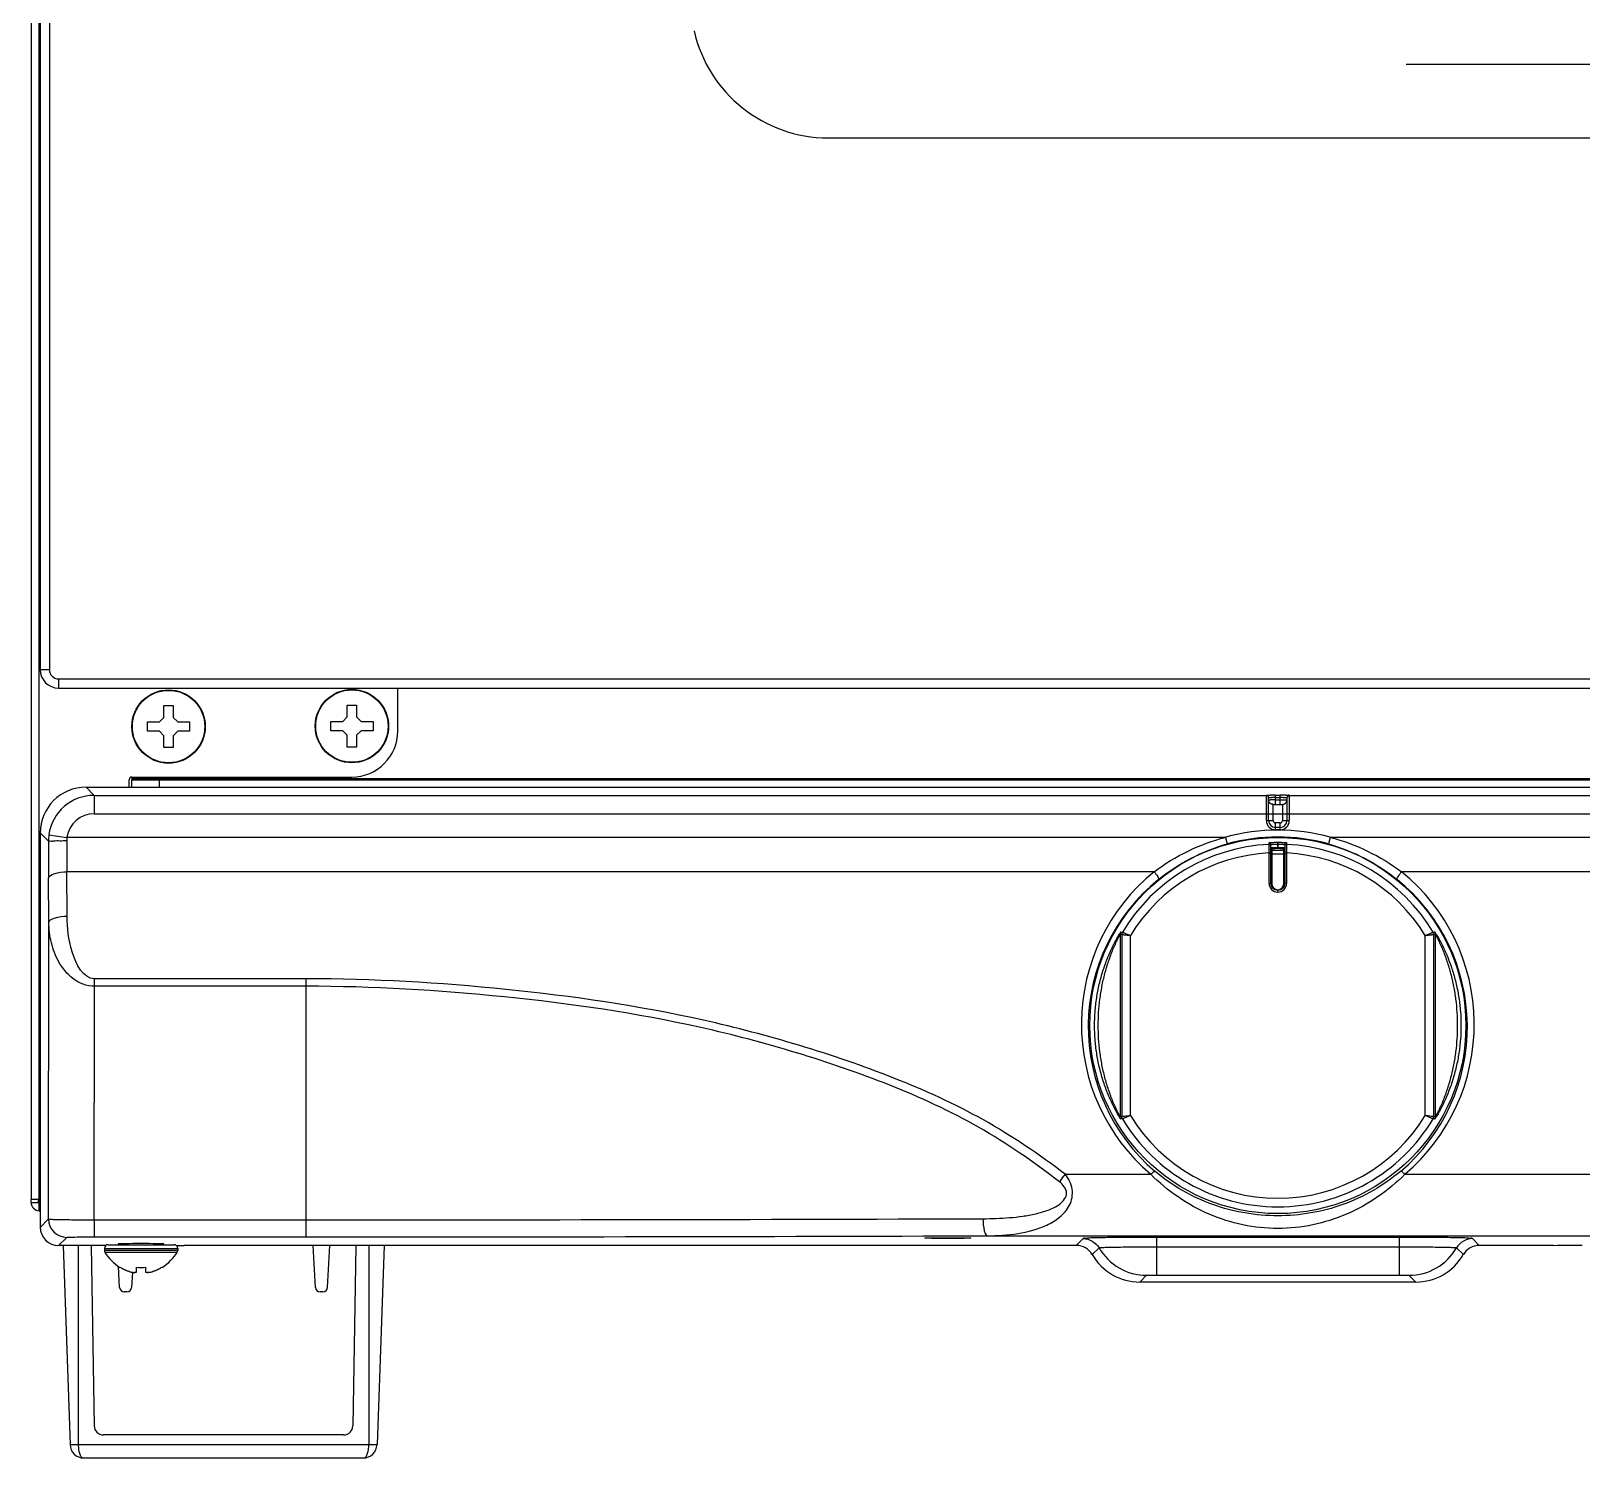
# Model space of a CAD drawing. Header units: millimetres. Extents: x 361 to 5577, y 463 to 3774.
# Drawn here: x 3279.2 to 3448.4, y 1958.6 to 2114.2 of the extents above; entities that cross this region are included whole.
import ezdxf

# ---------------------------------------------------------------- set-up
doc = ezdxf.new("R2010")
doc.units = ezdxf.units.MM
doc.header["$LTSCALE"] = 330
doc.layers.get('0').update_dxf_attribs({"linetype": 'CONTINUOUS'})
for name, color, linetype in [('02___PRT_ALL_AXES', 7, 'CONTINUOUS'), ('ASSI', 7, 'CONTINUOUS'), ('GEOM', 7, 'CONTINUOUS')]:
    doc.layers.add(name, color=color, linetype=linetype)

msp = doc.modelspace()

# ---------------------------------------------------------------- linework, layer by layer
at = {"color": 7, "linetype": 'Continuous'}
for p, q in [((3279.23, 2386.67), (3279.23, 1986.85)), ((3280.23, 2384.57), (3280.23, 2044.57)), ((3366.18, 2102.57), (3992.27, 2102.57)), ((3282.23, 2042.57), (4076.23, 2042.57)), ((3319.23, 2037.87), (3319.23, 2042.57)), ((3293.73, 2039.37), (3293.73, 2040.67)), ((3293.73, 2040.67), (3294.73, 2040.67)), ((3294.73, 2040.67), (3294.73, 2039.37)), ((3313.73, 2039.42), (3313.73, 2040.72)), ((3313.73, 2040.72), (3314.73, 2040.72)), ((3314.73, 2040.72), (3314.73, 2039.42)), ((3291.93, 2037.87), (3291.93, 2038.87)), ((3291.93, 2038.87), (3293.23, 2038.87)), ((3293.23, 2038.87), (3293.73, 2039.37)), ((3294.73, 2039.37), (3295.23, 2038.87)), ((3295.23, 2038.87), (3296.53, 2038.87)), ((3296.53, 2038.87), (3296.53, 2037.87)), ((3311.93, 2037.92), (3311.93, 2038.92)), ((3311.93, 2038.92), (3313.23, 2038.92)), ((3313.23, 2038.92), (3313.73, 2039.42)), ((3314.73, 2039.42), (3315.23, 2038.92)), ((3315.23, 2038.92), (3316.53, 2038.92)), ((3316.53, 2038.92), (3316.53, 2037.92)), ((3293.23, 2037.87), (3291.93, 2037.87)), ((3293.73, 2037.37), (3293.23, 2037.87)), ((3293.73, 2036.07), (3293.73, 2037.37)), ((3295.23, 2037.87), (3294.73, 2037.37)), ((3294.73, 2037.37), (3294.73, 2036.07)), ((3296.53, 2037.87), (3295.23, 2037.87)), ((3313.23, 2037.92), (3311.93, 2037.92)), ((3313.73, 2037.42), (3313.23, 2037.92)), ((3313.73, 2036.12), (3313.73, 2037.42)), ((3315.23, 2037.92), (3314.73, 2037.42)), ((3314.73, 2037.42), (3314.73, 2036.12)), ((3316.53, 2037.92), (3315.23, 2037.92)), ((3294.73, 2036.07), (3293.73, 2036.07)), ((3314.73, 2036.12), (3313.73, 2036.12)), ((3289.93, 2031.77), (3289.93, 2032.57)), ((3290.23, 2032.87), (3290.23, 2032.57)), ((3290.23, 2032.87), (3314.23, 2032.87)), ((3290.23, 2031.77), (3290.23, 2032.57)), ((3290.23, 2032.57), (4068.23, 2032.57)), ((3285.23, 2031.77), (4073.23, 2031.77)), ((3280.23, 2026.77), (3280.23, 1983.76)), ((3414.48, 2021.25), (3414.48, 2025.51)), ((3415.98, 2025.51), (3415.98, 2021.25)), ((3414.49, 2021.13), (3414.48, 2021.25)), ((3415.24, 2020.51), (3415.22, 2020.51)), ((3279.23, 1986.47), (3279.23, 1986.85)), ((3279.23, 1986.85), (3280.13, 1986.85)), ((3279.23, 1986.47), (3280.03, 1986.47)), ((3280.03, 1986.47), (3280.03, 1986.85)), ((3280.03, 1986.47), (3280.13, 1986.47)), ((3280.13, 1986.85), (3280.23, 1986.85)), ((3280.23, 1986.47), (3280.13, 1986.47)), ((3280.13, 1985.57), (3280.13, 1986.37)), ((3280.13, 1986.37), (3280.23, 1986.37)), ((3280.13, 1985.57), (3280.23, 1985.57)), ((3282.73, 1981.77), (3283.48, 1960.07)), ((3285.78, 1981.77), (3286.12, 1962.11)), ((3310.26, 1977.19), (3310.02, 1981.79)), ((3311.57, 1977.19), (3311.81, 1981.79)), ((3314.67, 1981.79), (3314.33, 1962.11)), ((3317.73, 1981.79), (3316.97, 1960.07)), ((3288.88, 1977.19), (3288.76, 1979.5)), ((3288.93, 1979.39), (3288.93, 1979.42)), ((3290.28, 1978.87), (3290.19, 1977.19)), ((3290.73, 1978.87), (3290.73, 1979.42)), ((3291.73, 1979.42), (3291.73, 1978.87)), ((3293.53, 1979.42), (3293.53, 1979.39)), ((3289.69, 1976.72), (3289.39, 1976.72)), ((3311.07, 1976.72), (3310.76, 1976.72)), ((3313.32, 1961.12), (3287.13, 1961.12)), ((3284.99, 1958.61), (3315.46, 1958.61))]:
    msp.add_line(p, q, dxfattribs=at)
at = {"color": 9, "linetype": 'Continuous'}
for p, q in [((3280.13, 1986.47), (3280.13, 2386.57)), ((3281.23, 2384.57), (3281.23, 2044.57)), ((3281.23, 2044.57), (3280.23, 2044.57)), ((3282.23, 2043.57), (3282.23, 2042.57)), ((3282.23, 2043.57), (4076.23, 2043.57)), ((4068.23, 2032.67), (3290.23, 2032.67)), ((3293.23, 2031.77), (3293.23, 2032.57)), ((3286.12, 2030.87), (3285.23, 2031.77)), ((3286.12, 2030.87), (3286.12, 2028.87)), ((3281.12, 2025.87), (3280.23, 2026.77)), ((3281.17, 2026.57), (3283.15, 2026.29)), ((3414.27, 2025.51), (3414.27, 2025.71)), ((3414.28, 2024.59), (3414.27, 2025.51)), ((3415.22, 2025.06), (3415.22, 2025.75)), ((3415.22, 2025.54), (3415.24, 2025.54)), ((3415.24, 2025.16), (3415.22, 2025.16)), ((3415.24, 2025.75), (3415.24, 2025.16)), ((3415.24, 2025.16), (3415.24, 2025.06)), ((3416.19, 2025.51), (3416.18, 2024.59)), ((3416.19, 2025.71), (3416.19, 2025.51)), ((3414.28, 2021.26), (3414.28, 2024.59)), ((3414.58, 2025.04), (3414.58, 2024.84)), ((3414.58, 2024.84), (3414.58, 2024.46)), ((3414.58, 2024.46), (3414.58, 2021.22)), ((3415.24, 2025.06), (3415.22, 2025.06)), ((3415.87, 2024.84), (3415.87, 2025.04)), ((3415.88, 2024.46), (3415.87, 2024.84)), ((3415.88, 2021.22), (3415.88, 2024.46)), ((3416.18, 2024.59), (3416.18, 2021.26)), ((3281.17, 2017), (3281.14, 2021.84)), ((3283.17, 2017.69), (3283.14, 2022.53)), ((3415.22, 2020.51), (3415.22, 2020.58)), ((3415.22, 2020.58), (3415.24, 2020.58)), ((3415.22, 2020.32), (3415.22, 2020.51)), ((3415.24, 2020.51), (3415.24, 2020.58)), ((3415.24, 2020.32), (3415.24, 2020.51)), ((3281.13, 1984.67), (3281.17, 2017)), ((3398.05, 2015.73), (3398.05, 1995.8)), ((3398.05, 2015.73), (3398.21, 2015.68)), ((3398.12, 2015.98), (3398.28, 2015.94)), ((3432.17, 2015.94), (3432.33, 2015.98)), ((3432.25, 2015.68), (3432.4, 2015.73)), ((3432.4, 2015.73), (3432.4, 1995.8)), ((3286.13, 1984.58), (3286.16, 2010.05)), ((3286.16, 2010.05), (3286.16, 2010.87)), ((3309.23, 2010.87), (3286.16, 2010.87)), ((3309.23, 2010.05), (3286.16, 2010.05)), ((3309.23, 1982.72), (3309.23, 2010.87)), ((3398.21, 1995.85), (3398.05, 1995.8)), ((3398.28, 1995.59), (3398.12, 1995.55)), ((3432.33, 1995.55), (3432.17, 1995.59)), ((3432.4, 1995.8), (3432.25, 1995.85)), ((3280.23, 1983.76), (3281.13, 1984.67)), ((3286.13, 1984.58), (3286.13, 1982.72)), ((3286.13, 1984.58), (3309.23, 1984.58)), ((3383.54, 1982.84), (3974.91, 1982.84)), ((3282.23, 1981.77), (3283.13, 1982.67)), ((3284.38, 1981.77), (3284.38, 1960.07)), ((3286.13, 1982.72), (3309.23, 1982.72)), ((3316.07, 1981.79), (3316.07, 1960.07)), ((3283.48, 1960.07), (3316.97, 1960.07))]:
    msp.add_line(p, q, dxfattribs=at)
at = {"color": 2, "linetype": 'Continuous'}
msp.add_line((3429.23, 2110.61), (3929.23, 2110.61), dxfattribs=at)
at = {"color": 7, "linetype": 'Continuous'}
for points in [[(3415.22, 2020.51), (3415.1, 2020.52), (3414.93, 2020.57), (3414.77, 2020.66), (3414.63, 2020.79), (3414.54, 2020.95), (3414.49, 2021.13)], [(3415.98, 2021.25), (3415.97, 2021.13), (3415.92, 2020.96), (3415.82, 2020.8), (3415.69, 2020.66), (3415.53, 2020.57), (3415.35, 2020.52), (3415.24, 2020.51)]]:
    msp.add_lwpolyline(points, dxfattribs=at)
for centre, radius, start, end in [((3366.18, 2117.57), 15, 192.8846, 270), ((3282.23, 2044.57), 2, 180, 270), ((3314.23, 2037.87), 5, 270, 360), ((3290.23, 2032.57), 0.3, 90, 180), ((3280.13, 1986.47), 0.9, 180, 270), ((3280.13, 1986.47), 0.1, 180, 270), ((3291.42, 1983.49), 4.8, 210.3012, 238.6273), ((3291.03, 1983.49), 4.8, 301.3727, 329.6988), ((3291.41, 1983.47), 4.75, 238.4659, 241.0313), ((3291.41, 1983.47), 4.75, 241.0316, 241.9926), ((3291.41, 1983.47), 4.75, 241.9926, 243.3187), ((3291.41, 1983.46), 4.74, 243.3188, 244.4598), ((3291.41, 1983.46), 4.74, 244.4598, 245.4278), ((3291.4, 1983.45), 4.73, 245.4278, 246.6825), ((3291.4, 1983.45), 4.73, 246.6826, 247.4526), ((3291.4, 1983.44), 4.72, 247.4524, 248.9975), ((3291.4, 1983.44), 4.72, 248.9977, 249.4819), ((3291.39, 1983.43), 4.7, 249.4813, 251.5344), ((3291.39, 1983.41), 4.68, 251.535, 252.6227), ((3291.38, 1983.39), 4.67, 252.6228, 253.6051), ((3291.37, 1983.36), 4.64, 253.6036, 255.6824), ((3290.48, 1980.86), 2.01, 262.7259, 264.7415), ((3290.48, 1980.84), 1.98, 264.7442, 265.3991), ((3290.48, 1980.83), 1.97, 265.3984, 266.7833), ((3290.48, 1980.81), 1.96, 266.7841, 267.6235), ((3290.48, 1980.81), 1.96, 267.6234, 268.8455), ((3290.48, 1980.8), 1.95, 268.8459, 270.9258), ((3290.48, 1980.81), 1.95, 270.9261, 271.9964), ((3290.48, 1980.81), 1.96, 271.9964, 273.0228), ((3290.48, 1980.82), 1.97, 273.0233, 274.286), ((3290.47, 1980.84), 1.98, 274.2856, 275.1372), ((3290.47, 1980.86), 2.01, 275.1401, 277.2744), ((3291.23, 1983.18), 3.8, 262.4351, 277.5649), ((3291.98, 1980.86), 2.01, 262.7256, 264.8598), ((3291.98, 1980.84), 1.98, 264.8627, 265.7144), ((3291.98, 1980.82), 1.97, 265.714, 266.9766), ((3291.98, 1980.81), 1.96, 266.9771, 268.0037), ((3291.98, 1980.81), 1.95, 268.0037, 269.0738), ((3291.98, 1980.8), 1.95, 269.0741, 270.1995), ((3291.98, 1980.8), 1.95, 270.1995, 271.1541), ((3291.98, 1980.81), 1.95, 271.1545, 272.3767), ((3291.98, 1980.81), 1.96, 272.3765, 273.2159), ((3291.97, 1980.83), 1.97, 273.2167, 274.6016), ((3291.97, 1980.84), 1.98, 274.6009, 275.2558), ((3291.97, 1980.86), 2.01, 275.2585, 277.2741), ((3291.08, 1983.36), 4.64, 284.3176, 286.3964), ((3291.07, 1983.39), 4.67, 286.3949, 287.3772), ((3291.07, 1983.41), 4.68, 287.3773, 288.465), ((3291.06, 1983.43), 4.7, 288.4656, 290.5187), ((3291.06, 1983.44), 4.72, 290.5181, 291.0023), ((3291.05, 1983.44), 4.72, 291.0025, 292.5476), ((3291.05, 1983.45), 4.73, 292.5474, 293.3174), ((3291.05, 1983.45), 4.73, 293.3175, 294.5722), ((3291.05, 1983.46), 4.74, 294.5722, 295.5402), ((3291.04, 1983.46), 4.74, 295.5402, 296.6812), ((3291.04, 1983.47), 4.75, 296.6813, 298.0074), ((3291.04, 1983.47), 4.75, 298.0074, 298.9684), ((3291.04, 1983.47), 4.75, 298.9687, 301.5341), ((3289.39, 1977.22), 0.503, 183, 270), ((3289.69, 1977.22), 0.503, 270, 357), ((3310.76, 1977.22), 0.503, 183, 270), ((3311.07, 1977.22), 0.503, 270, 357), ((3287.13, 1962.13), 1.01, 181, 270), ((3313.32, 1962.13), 1.01, 270, 359), ((3284.99, 1960.12), 1.51, 182, 270), ((3315.46, 1960.12), 1.51, 270, 358)]:
    msp.add_arc(centre, radius, start, end, dxfattribs=at)
at = {"color": 9, "linetype": 'Continuous'}
for centre, radius, start, end in [((3282.23, 2044.57), 1, 180, 270), ((3286.12, 2025.87), 5, 90.0062, 171.8976), ((3286.12, 2025.87), 3, 89.9971, 171.9048), ((3286.12, 2025.87), 4.99, 171.9022, 180.009), ((3969.91, 2026.18), 688.78, 180.02581, 180.36051), ((3285.27, 2025.93), 2.15, 170.4549, 180.0245), ((3776.15, 2026.19), 493.02, 180.0304, 180.4261), ((3415.23, 2005.77), 19.77, 92.7827, 149.0185), ((3414.28, 2025.51), 0.2, 0.0047, 92.7584), ((3414.28, 2025.31), 0.2, 0.0047, 92.7863), ((3414.58, 2025.14), 0.1, 179.9861, 272.0807), ((3415.23, 2005.77), 19.98, 89.971, 90.029), ((3415.88, 2025.14), 0.1, 267.9193, 0.0139), ((3416.18, 2025.51), 0.2, 87.2416, 179.9953), ((3416.18, 2025.31), 0.2, 87.2137, 179.9944), ((3415.23, 2005.77), 19.77, 30.9815, 87.2173), ((3415.23, 2005.77), 18.84, 92.892, 148.5983), ((3414.58, 2024.94), 0.1, 179.9861, 272.0807), ((3415.23, 2006.86), 17.99, 87.9406, 92.0594), ((3415.23, 2006.88), 17.59, 87.882, 92.118), ((3415.88, 2024.94), 0.1, 267.9193, 0.0139), ((3415.23, 2005.77), 18.84, 31.4017, 87.108), ((3415.21, 2021.26), 0.94, 180.068, 270.071), ((3414.57, 2022.94), 1.72, 268.3918, 270.0558), ((3415.22, 2021.22), 0.64, 180.037, 270.0364), ((3415.23, 2005.77), 14.56, 89.9606, 90.0394), ((3415.24, 2021.26), 0.94, 269.929, 359.932), ((3415.24, 2021.22), 0.64, 269.9636, 359.963), ((3415.88, 2022.94), 1.72, 269.9442, 271.6082), ((3415.23, 2005.77), 19.77, 210.9815, 329.0185), ((3415.23, 2005.77), 18.84, 211.4017, 328.5983), ((3398.88, 1983.68), 9.02, 139.3772, 145.9582), ((3283.13, 1984.67), 2, 180.0275, 269.9725), ((3310.7, 24129.49), 22144.91, 269.996192, 270.187222), ((3310.66, 24444.53), 22461.81, 269.99634, 270.185895)]:
    msp.add_arc(centre, radius, start, end, dxfattribs=at)
at = {"color": 7, "linetype": 'Continuous'}
for centre, major_axis, start_param, end_param in [((3285.23, 2026.76), (3.54, -3.54), 2.356347, 3.926839), ((3282.23, 1983.77), (1.41, 1.41), -3.926839, -2.356347)]:
    msp.add_ellipse(centre, major_axis=major_axis, ratio=0.999695, start_param=start_param, end_param=end_param, dxfattribs=at)
at = {"color": 9, "linetype": 'Continuous'}
for points, knots in [([(3281.12, 2025.87), (3281.15, 2025.92), (3281.41, 2025.86), (3281.77, 2025.94), (3282.41, 2025.92), (3282.87, 2025.93), (3283.12, 2025.93)], [0, 0, 0, 0, 0.081902, 0.299812, 0.621718, 1, 1, 1, 1]), ([(3414.27, 2025.71), (3414.27, 2025.71), (3414.3, 2025.71), (3414.35, 2025.72), (3414.44, 2025.72), (3414.55, 2025.73), (3414.7, 2025.74), (3414.92, 2025.75), (3415.1, 2025.75), (3415.22, 2025.75)], [0, 0, 0, 0, 0.019845, 0.077455, 0.170588, 0.295454, 0.447066, 0.619501, 1, 1, 1, 1]), ([(3414.48, 2025.51), (3414.48, 2025.51), (3414.51, 2025.51), (3414.54, 2025.52), (3414.61, 2025.52), (3414.7, 2025.53), (3414.81, 2025.54), (3414.98, 2025.54), (3415.12, 2025.54), (3415.22, 2025.54)], [0, 0, 0, 0, 0.019711, 0.076883, 0.169451, 0.293852, 0.445302, 0.61799, 1, 1, 1, 1]), ([(3415.22, 2025.16), (3415.12, 2025.16), (3414.98, 2025.16), (3414.81, 2025.15), (3414.7, 2025.15), (3414.61, 2025.15), (3414.54, 2025.15), (3414.51, 2025.14), (3414.48, 2025.14), (3414.48, 2025.14)], [0, 0, 0, 0, 0.382242, 0.555005, 0.706485, 0.83086, 0.923344, 0.980401, 1, 1, 1, 1]), ([(3415.24, 2025.75), (3415.36, 2025.75), (3415.53, 2025.75), (3415.75, 2025.74), (3415.9, 2025.73), (3416.01, 2025.72), (3416.11, 2025.72), (3416.15, 2025.71), (3416.19, 2025.71), (3416.19, 2025.71)], [0, 0, 0, 0, 0.380496, 0.552932, 0.704544, 0.829411, 0.922544, 0.980155, 1, 1, 1, 1]), ([(3415.24, 2025.54), (3415.33, 2025.54), (3415.47, 2025.54), (3415.64, 2025.54), (3415.75, 2025.53), (3415.84, 2025.52), (3415.91, 2025.52), (3415.95, 2025.51), (3415.98, 2025.51), (3415.98, 2025.51)], [0, 0, 0, 0, 0.382008, 0.554695, 0.706146, 0.830548, 0.923116, 0.980289, 1, 1, 1, 1]), ([(3415.98, 2025.14), (3415.98, 2025.14), (3415.95, 2025.14), (3415.91, 2025.15), (3415.84, 2025.15), (3415.75, 2025.15), (3415.64, 2025.15), (3415.47, 2025.16), (3415.33, 2025.16), (3415.24, 2025.16)], [0, 0, 0, 0, 0.019598, 0.076653, 0.169133, 0.293505, 0.444985, 0.617752, 1, 1, 1, 1]), ([(3414.28, 2024.59), (3414.3, 2024.59), (3414.35, 2024.58), (3414.41, 2024.58), (3414.45, 2024.58), (3414.48, 2024.58), (3414.48, 2024.57)], [0, 0, 0, 0, 0.379695, 0.702264, 0.919027, 1, 1, 1, 1]), ([(3414.48, 2024.46), (3414.48, 2024.46), (3414.49, 2024.46), (3414.52, 2024.46), (3414.55, 2024.46), (3414.58, 2024.46)], [0, 0, 0, 0, 0.078454, 0.294894, 1, 1, 1, 1]), ([(3415.22, 2025.06), (3415.13, 2025.06), (3415.02, 2025.06), (3414.87, 2025.05), (3414.77, 2025.05), (3414.69, 2025.04), (3414.63, 2025.04), (3414.6, 2025.04), (3414.58, 2025.04), (3414.58, 2025.04)], [0, 0, 0, 0, 0.383109, 0.556017, 0.707406, 0.831516, 0.923677, 0.980483, 1, 1, 1, 1]), ([(3415.87, 2025.04), (3415.87, 2025.04), (3415.85, 2025.04), (3415.82, 2025.04), (3415.76, 2025.04), (3415.68, 2025.05), (3415.59, 2025.05), (3415.44, 2025.06), (3415.32, 2025.06), (3415.24, 2025.06)], [0, 0, 0, 0, 0.019516, 0.076319, 0.168477, 0.292584, 0.443973, 0.616885, 1, 1, 1, 1]), ([(3415.98, 2024.46), (3415.98, 2024.46), (3415.96, 2024.46), (3415.93, 2024.46), (3415.9, 2024.46), (3415.88, 2024.46)], [0, 0, 0, 0, 0.078454, 0.294895, 1, 1, 1, 1]), ([(3416.18, 2024.59), (3416.15, 2024.59), (3416.1, 2024.58), (3416.04, 2024.58), (3416.01, 2024.58), (3415.98, 2024.58), (3415.98, 2024.57)], [0, 0, 0, 0, 0.379699, 0.70227, 0.919032, 1, 1, 1, 1]), ([(3281.14, 2021.84), (3281.15, 2022.1), (3282.02, 2022.48), (3282.66, 2022.53), (3283.14, 2022.53)], [0, 0, 0, 0, 0.350861, 1, 1, 1, 1]), ([(3414.28, 2021.26), (3414.3, 2021.26), (3414.35, 2021.26), (3414.41, 2021.26), (3414.45, 2021.25), (3414.48, 2021.25), (3414.48, 2021.25)], [0, 0, 0, 0, 0.380286, 0.70329, 0.920098, 1, 1, 1, 1]), ([(3414.48, 2021.23), (3414.48, 2021.22), (3414.48, 2021.22), (3414.49, 2021.22), (3414.49, 2021.22)], [0, 0, 0, 0, 0.316038, 1, 1, 1, 1]), ([(3415.98, 2021.23), (3415.97, 2021.22), (3415.97, 2021.22), (3415.97, 2021.22), (3415.96, 2021.22)], [0, 0, 0, 0, 0.313625, 1, 1, 1, 1]), ([(3416.18, 2021.26), (3416.15, 2021.26), (3416.11, 2021.26), (3416.04, 2021.26), (3416.01, 2021.25), (3415.98, 2021.25), (3415.98, 2021.25)], [0, 0, 0, 0, 0.380286, 0.70329, 0.920098, 1, 1, 1, 1]), ([(3281.17, 2017), (3281.18, 2017.26), (3282.06, 2017.64), (3282.7, 2017.68), (3283.17, 2017.69)], [0, 0, 0, 0, 0.350861, 1, 1, 1, 1]), ([(3286.16, 2010.05), (3285.32, 2010.05), (3283.68, 2010.7), (3282.18, 2012.61), (3281.36, 2014.76), (3281.18, 2016.26), (3281.17, 2017)], [0, 0, 0, 0, 0.269421, 0.521112, 0.762534, 1, 1, 1, 1]), ([(3286.16, 2010.87), (3284.89, 2010.87), (3283.37, 2014.05), (3283.18, 2016.38), (3283.17, 2017.69)], [0, 0, 0, 0, 0.492051, 1, 1, 1, 1]), ([(3395.24, 2005.77), (3395.24, 2006.27), (3395.28, 2007.28), (3395.45, 2008.78), (3395.74, 2010.27), (3396.07, 2011.48), (3396.39, 2012.43), (3396.65, 2013.11), (3396.93, 2013.78), (3397.22, 2014.4), (3397.47, 2014.89), (3397.67, 2015.25), (3397.8, 2015.48), (3397.92, 2015.68), (3398, 2015.82), (3398.06, 2015.9), (3398.09, 2015.95), (3398.11, 2015.97), (3398.12, 2015.98), (3398.12, 2015.98)], [0, 0, 0, 0, 0.1408, 0.281562, 0.422137, 0.562071, 0.631466, 0.700079, 0.767348, 0.832268, 0.893001, 0.920807, 0.94605, 0.967803, 0.984887, 0.991261, 0.99598, 0.99891, 1, 1, 1, 1]), ([(3395.64, 2005.77), (3395.64, 2006.24), (3395.67, 2007.2), (3395.81, 2008.63), (3396.03, 2010.04), (3396.3, 2011.2), (3396.55, 2012.11), (3396.77, 2012.78), (3397, 2013.43), (3397.24, 2014.06), (3397.46, 2014.55), (3397.63, 2014.92), (3397.75, 2015.17), (3397.86, 2015.38), (3397.94, 2015.54), (3397.99, 2015.63), (3398.02, 2015.68), (3398.04, 2015.71), (3398.04, 2015.73), (3398.05, 2015.73)], [0, 0, 0, 0, 0.138429, 0.276832, 0.415105, 0.552935, 0.621454, 0.689423, 0.756431, 0.821723, 0.883829, 0.912841, 0.939689, 0.963404, 0.982572, 0.989884, 0.995358, 0.998769, 1, 1, 1, 1]), ([(3398.21, 2015.68), (3398.21, 2015.69), (3398.24, 2015.68), (3398.29, 2015.69), (3398.38, 2015.68), (3398.55, 2015.66), (3398.81, 2015.63), (3399.02, 2015.6), (3399.14, 2015.58)], [0, 0, 0, 0, 0.024017, 0.083498, 0.176622, 0.300112, 0.620017, 1, 1, 1, 1]), ([(3398.28, 2015.94), (3398.28, 2015.94), (3398.31, 2015.93), (3398.36, 2015.91), (3398.44, 2015.88), (3398.59, 2015.82), (3398.83, 2015.72), (3399.03, 2015.63), (3399.14, 2015.58)], [0, 0, 0, 0, 0.02245, 0.081082, 0.17378, 0.297211, 0.61799, 1, 1, 1, 1]), ([(3431.31, 2015.58), (3431.42, 2015.63), (3431.62, 2015.72), (3431.86, 2015.82), (3432.01, 2015.88), (3432.09, 2015.91), (3432.14, 2015.93), (3432.17, 2015.94), (3432.17, 2015.94)], [0, 0, 0, 0, 0.38201, 0.702789, 0.82622, 0.918918, 0.97755, 1, 1, 1, 1]), ([(3431.31, 2015.58), (3431.43, 2015.6), (3431.65, 2015.63), (3431.9, 2015.66), (3432.07, 2015.68), (3432.16, 2015.69), (3432.21, 2015.68), (3432.24, 2015.69), (3432.25, 2015.68)], [0, 0, 0, 0, 0.379983, 0.699888, 0.823378, 0.916502, 0.975983, 1, 1, 1, 1]), ([(3432.33, 2015.98), (3432.34, 2015.98), (3432.35, 2015.97), (3432.36, 2015.95), (3432.39, 2015.9), (3432.45, 2015.82), (3432.53, 2015.68), (3432.65, 2015.48), (3432.78, 2015.25), (3432.98, 2014.89), (3433.23, 2014.4), (3433.52, 2013.78), (3433.8, 2013.11), (3434.07, 2012.43), (3434.38, 2011.48), (3434.71, 2010.27), (3435, 2008.78), (3435.17, 2007.28), (3435.21, 2006.27), (3435.21, 2005.77)], [0, 0, 0, 0, 0.001091, 0.00402, 0.00874, 0.015115, 0.0322, 0.053955, 0.0792, 0.107007, 0.167743, 0.232664, 0.299933, 0.368547, 0.43794, 0.577872, 0.718443, 0.859202, 1, 1, 1, 1]), ([(3432.4, 2015.73), (3432.41, 2015.73), (3432.42, 2015.71), (3432.43, 2015.68), (3432.46, 2015.63), (3432.52, 2015.54), (3432.6, 2015.38), (3432.7, 2015.17), (3432.82, 2014.92), (3433, 2014.55), (3433.21, 2014.06), (3433.45, 2013.43), (3433.69, 2012.78), (3433.9, 2012.11), (3434.15, 2011.2), (3434.42, 2010.04), (3434.64, 2008.63), (3434.78, 2007.2), (3434.81, 2006.24), (3434.81, 2005.77)], [0, 0, 0, 0, 0.001231, 0.004642, 0.010118, 0.017431, 0.036601, 0.060317, 0.087166, 0.116181, 0.178288, 0.24358, 0.310589, 0.378558, 0.447075, 0.584903, 0.723173, 0.861573, 1, 1, 1, 1]), ([(3392.04, 1989.55), (3389.19, 1991.7), (3383.25, 1995.76), (3373.38, 2000.21), (3363.12, 2003.71), (3349.08, 2007.41), (3331.05, 2010.01), (3316.5, 2010.87), (3309.23, 2010.87)], [0, 0, 0, 0, 0.123233, 0.247477, 0.372359, 0.497579, 0.748601, 1, 1, 1, 1]), ([(3391.41, 1988.72), (3388.6, 1990.88), (3382.73, 1994.97), (3372.95, 1999.43), (3362.75, 2002.92), (3348.81, 2006.61), (3330.9, 2009.19), (3316.46, 2010.05), (3309.23, 2010.05)], [0, 0, 0, 0, 0.123268, 0.247521, 0.372401, 0.497616, 0.74862, 1, 1, 1, 1]), ([(3398.12, 1995.55), (3398.12, 1995.55), (3398.11, 1995.56), (3398.09, 1995.58), (3398.06, 1995.63), (3398, 1995.71), (3397.92, 1995.85), (3397.8, 1996.05), (3397.67, 1996.28), (3397.47, 1996.64), (3397.22, 1997.13), (3396.93, 1997.75), (3396.65, 1998.42), (3396.39, 1999.1), (3396.07, 2000.05), (3395.74, 2001.26), (3395.45, 2002.75), (3395.28, 2004.25), (3395.24, 2005.26), (3395.24, 2005.77)], [0, 0, 0, 0, 0.001091, 0.00402, 0.00874, 0.015115, 0.0322, 0.053955, 0.0792, 0.107007, 0.167743, 0.232664, 0.299933, 0.368547, 0.43794, 0.577872, 0.718443, 0.859202, 1, 1, 1, 1]), ([(3398.05, 1995.8), (3398.04, 1995.8), (3398.04, 1995.82), (3398.02, 1995.85), (3397.99, 1995.9), (3397.94, 1995.99), (3397.86, 1996.15), (3397.75, 1996.36), (3397.63, 1996.61), (3397.46, 1996.98), (3397.24, 1997.47), (3397, 1998.1), (3396.77, 1998.75), (3396.55, 1999.42), (3396.3, 2000.33), (3396.03, 2001.49), (3395.81, 2002.9), (3395.67, 2004.33), (3395.64, 2005.29), (3395.64, 2005.77)], [0, 0, 0, 0, 0.001231, 0.004642, 0.010118, 0.017431, 0.036601, 0.060317, 0.087166, 0.116181, 0.178288, 0.24358, 0.310589, 0.378558, 0.447075, 0.584903, 0.723173, 0.861573, 1, 1, 1, 1]), ([(3435.21, 2005.77), (3435.21, 2005.26), (3435.17, 2004.25), (3435, 2002.75), (3434.71, 2001.26), (3434.38, 2000.05), (3434.07, 1999.1), (3433.8, 1998.42), (3433.52, 1997.75), (3433.23, 1997.13), (3432.98, 1996.64), (3432.78, 1996.28), (3432.65, 1996.05), (3432.53, 1995.85), (3432.45, 1995.71), (3432.39, 1995.63), (3432.36, 1995.58), (3432.35, 1995.56), (3432.34, 1995.55), (3432.33, 1995.55)], [0, 0, 0, 0, 0.1408, 0.281562, 0.422137, 0.562071, 0.631466, 0.700079, 0.767348, 0.832268, 0.893001, 0.920807, 0.94605, 0.967803, 0.984887, 0.991261, 0.99598, 0.99891, 1, 1, 1, 1]), ([(3434.81, 2005.77), (3434.81, 2005.29), (3434.78, 2004.33), (3434.64, 2002.9), (3434.42, 2001.49), (3434.15, 2000.33), (3433.9, 1999.42), (3433.69, 1998.75), (3433.45, 1998.1), (3433.21, 1997.47), (3433, 1996.98), (3432.82, 1996.61), (3432.7, 1996.36), (3432.6, 1996.15), (3432.52, 1995.99), (3432.46, 1995.9), (3432.43, 1995.85), (3432.42, 1995.82), (3432.41, 1995.8), (3432.4, 1995.8)], [0, 0, 0, 0, 0.138429, 0.276832, 0.415105, 0.552935, 0.621454, 0.689423, 0.756431, 0.821723, 0.883829, 0.912841, 0.939689, 0.963404, 0.982572, 0.989884, 0.995358, 0.998769, 1, 1, 1, 1]), ([(3399.14, 1995.95), (3399.02, 1995.93), (3398.81, 1995.9), (3398.55, 1995.87), (3398.38, 1995.85), (3398.29, 1995.84), (3398.24, 1995.85), (3398.21, 1995.84), (3398.21, 1995.85)], [0, 0, 0, 0, 0.379983, 0.699888, 0.823378, 0.916502, 0.975983, 1, 1, 1, 1]), ([(3399.14, 1995.95), (3399.03, 1995.9), (3398.83, 1995.81), (3398.59, 1995.71), (3398.44, 1995.65), (3398.36, 1995.62), (3398.31, 1995.6), (3398.28, 1995.59), (3398.28, 1995.59)], [0, 0, 0, 0, 0.38201, 0.702789, 0.82622, 0.918918, 0.97755, 1, 1, 1, 1]), ([(3432.17, 1995.59), (3432.17, 1995.59), (3432.14, 1995.6), (3432.09, 1995.62), (3432.01, 1995.65), (3431.86, 1995.71), (3431.62, 1995.81), (3431.42, 1995.9), (3431.31, 1995.95)], [0, 0, 0, 0, 0.02245, 0.081082, 0.17378, 0.297211, 0.61799, 1, 1, 1, 1]), ([(3432.25, 1995.85), (3432.24, 1995.84), (3432.21, 1995.85), (3432.16, 1995.84), (3432.07, 1995.85), (3431.9, 1995.87), (3431.65, 1995.9), (3431.43, 1995.93), (3431.31, 1995.95)], [0, 0, 0, 0, 0.024017, 0.083498, 0.176622, 0.300112, 0.620017, 1, 1, 1, 1]), ([(3383.06, 1984.7), (3384.03, 1984.7), (3385.48, 1984.75), (3387.4, 1984.96), (3388.81, 1985.21), (3390.2, 1985.62), (3391.48, 1986.17), (3392.56, 1987.51), (3391.79, 1988.43), (3391.41, 1988.72)], [0, 0, 0, 0, 0.252731, 0.378226, 0.503142, 0.627556, 0.751694, 0.874333, 1, 1, 1, 1]), ([(3383.54, 1982.84), (3384.65, 1982.85), (3386.86, 1982.98), (3389.58, 1983.68), (3391.49, 1984.81), (3392.67, 1986.11), (3392.99, 1987.96), (3392.41, 1989.08), (3392.04, 1989.55)], [0, 0, 0, 0, 0.247671, 0.489968, 0.611479, 0.736326, 0.86778, 1, 1, 1, 1]), ([(3281.13, 1984.67), (3281.16, 1984.64), (3281.31, 1984.66), (3281.58, 1984.62), (3282.06, 1984.62), (3282.95, 1984.6), (3284.33, 1984.59), (3285.5, 1984.58), (3286.13, 1984.58)], [0, 0, 0, 0, 0.022377, 0.081285, 0.174658, 0.299037, 0.621245, 1, 1, 1, 1]), ([(3383.06, 1984.7), (3383.07, 1984.26), (3383.13, 1983.66), (3383.3, 1983.05), (3383.46, 1982.84), (3383.54, 1982.84)], [0, 0, 0, 0, 0.668022, 0.884334, 1, 1, 1, 1]), ([(3283.13, 1982.67), (3283.14, 1982.68), (3283.24, 1982.67), (3283.4, 1982.7), (3283.68, 1982.7), (3284.22, 1982.71), (3285.05, 1982.72), (3285.75, 1982.72), (3286.13, 1982.72)], [0, 0, 0, 0, 0.022341, 0.081141, 0.174368, 0.298631, 0.620867, 1, 1, 1, 1]), ([(3284.38, 1960.07), (3284.38, 1959.87), (3284.4, 1959.51), (3284.51, 1959.04), (3284.7, 1958.71), (3284.9, 1958.61), (3284.99, 1958.61)], [0, 0, 0, 0, 0.343638, 0.632384, 0.843751, 1, 1, 1, 1]), ([(3315.46, 1958.61), (3315.55, 1958.61), (3315.76, 1958.71), (3315.94, 1959.04), (3316.05, 1959.51), (3316.07, 1959.87), (3316.07, 1960.07)], [0, 0, 0, 0, 0.156249, 0.367616, 0.656362, 1, 1, 1, 1])]:
    msp.add_open_spline(points, degree=3, knots=knots, dxfattribs=at)
for points in [[(3414.49, 2021.22), (3414.5, 2021.22), (3414.51, 2021.22), (3414.53, 2021.22)], [(3415.96, 2021.22), (3415.95, 2021.22), (3415.94, 2021.22), (3415.93, 2021.22)], [(3398.12, 2015.98), (3398.07, 2015.91), (3398.05, 2015.82), (3398.05, 2015.73)], [(3398.28, 2015.94), (3398.23, 2015.86), (3398.21, 2015.77), (3398.21, 2015.68)], [(3398.21, 2015.68), (3398.21, 2012.38), (3398.21, 2009.07), (3398.21, 2005.77)], [(3399.14, 2015.58), (3399.14, 2012.31), (3399.14, 2009.04), (3399.14, 2005.77)], [(3431.31, 2005.77), (3431.31, 2009.04), (3431.31, 2012.31), (3431.31, 2015.58)], [(3432.17, 2015.94), (3432.22, 2015.86), (3432.25, 2015.77), (3432.25, 2015.68)], [(3432.24, 2005.77), (3432.24, 2009.07), (3432.24, 2012.38), (3432.25, 2015.68)], [(3432.33, 2015.98), (3432.38, 2015.91), (3432.4, 2015.82), (3432.4, 2015.73)], [(3398.21, 2005.77), (3398.21, 2002.46), (3398.21, 1999.15), (3398.21, 1995.85)], [(3399.14, 2005.77), (3399.14, 2002.49), (3399.14, 1999.22), (3399.14, 1995.95)], [(3431.31, 1995.95), (3431.31, 1999.22), (3431.31, 2002.49), (3431.31, 2005.77)], [(3432.25, 1995.85), (3432.24, 1999.15), (3432.24, 2002.46), (3432.24, 2005.77)], [(3398.12, 1995.55), (3398.07, 1995.62), (3398.05, 1995.71), (3398.05, 1995.8)], [(3398.28, 1995.59), (3398.23, 1995.67), (3398.21, 1995.76), (3398.21, 1995.85)], [(3432.17, 1995.59), (3432.22, 1995.67), (3432.25, 1995.76), (3432.25, 1995.85)], [(3432.33, 1995.55), (3432.38, 1995.62), (3432.4, 1995.71), (3432.4, 1995.8)]]:
    msp.add_open_spline(points, degree=3, dxfattribs=at)
at = {"layer": '02___PRT_ALL_AXES', "color": 7, "linetype": 'Continuous'}
msp.add_ellipse((3291.23, 1981.94), major_axis=(2.5, 0), ratio=0.017455, start_param=5.628636, end_param=10.079327, dxfattribs=at)
msp.add_ellipse((3379.23, 1982.59), major_axis=(2.5, 0), ratio=0.017455, dxfattribs=at)
at = {"layer": 'ASSI', "color": 7, "linetype": 'Continuous'}
for p, q in [((3287.23, 1981.47), (3287.23, 1981.27)), ((3287.63, 1981.87), (3294.83, 1981.87)), ((3295.23, 1981.47), (3295.23, 1981.27))]:
    msp.add_line(p, q, dxfattribs=at)
at = {"layer": 'ASSI', "color": 9, "linetype": 'Continuous'}
for p, q in [((3287.23, 1981.47), (3295.23, 1981.47)), ((3287.23, 1981.27), (3295.23, 1981.27)), ((3287.28, 1981.06), (3295.17, 1981.06))]:
    msp.add_line(p, q, dxfattribs=at)
at = {"layer": 'ASSI', "color": 7, "linetype": 'Continuous'}
for centre in [(3294.23, 2038.37), (3314.23, 2038.42)]:
    msp.add_circle(centre, 4, dxfattribs=at)
at = {"layer": 'ASSI', "color": 9, "linetype": 'Continuous'}
for centre in [(3294.23, 2038.37), (3314.23, 2038.42)]:
    msp.add_circle(centre, 3.95, dxfattribs=at)
at = {"layer": 'ASSI', "color": 7, "linetype": 'Continuous'}
for centre, radius, start, end in [((3287.63, 1981.47), 0.4, 90, 180), ((3287.63, 1981.27), 0.4, 180, 210.3012), ((3294.83, 1981.47), 0.4, 0, 90), ((3294.83, 1981.27), 0.4, 329.6988, 360), ((3291.42, 1983.49), 4.8, 210.3012, 238.6273), ((3291.03, 1983.49), 4.8, 301.3727, 329.6988)]:
    msp.add_arc(centre, radius, start, end, dxfattribs=at)
at = {"layer": 'GEOM', "color": 9, "linetype": 'Continuous'}
for p, q in [((3286.12, 2030.87), (3413.98, 2030.87)), ((3413.98, 2028.12), (3413.98, 2030.88)), ((3414.98, 2029.89), (3414.98, 2030.9)), ((3414.98, 2030.9), (3415.48, 2030.9)), ((3414.98, 2030.65), (3415.48, 2030.65)), ((3414.98, 2030.38), (3415.48, 2030.38)), ((3415.48, 2029.89), (3415.48, 2030.9)), ((3416.48, 2030.88), (3416.48, 2028.12)), ((3416.48, 2030.87), (3508.98, 2030.87)), ((3286.12, 2028.87), (4072.33, 2028.87)), ((3414.73, 2028.12), (3414.73, 2029.88)), ((3414.73, 2029.87), (3415.73, 2029.87)), ((3415.73, 2029.88), (3415.73, 2028.12)), ((3413.98, 2028.12), (3414.73, 2028.12)), ((3414.98, 2027.12), (3414.98, 2027.87)), ((3415.48, 2027.87), (3414.98, 2027.87)), ((3415.48, 2027.12), (3414.98, 2027.12)), ((3415.48, 2027.12), (3415.48, 2027.87)), ((3415.73, 2028.12), (3416.48, 2028.12)), ((3409.51, 2026.29), (3283.15, 2026.29)), ((3409.51, 2026.29), (3409.71, 2025.57)), ((3420.94, 2026.29), (3420.74, 2025.57)), ((3504.51, 2026.29), (3420.94, 2026.29)), ((3401.73, 2022.53), (3283.14, 2022.53)), ((3496.73, 2022.53), (3428.72, 2022.53)), ((3392.04, 1989.55), (3401.37, 1989.55)), ((3429.09, 1989.55), (3496.37, 1989.55)), ((3393.99, 1982.53), (3393.25, 1981.79)), ((3394.98, 1980.79), (3395.73, 1981.53)), ((3401.99, 1982.67), (3401.99, 1981.64)), ((3428.46, 1982.67), (3401.99, 1982.67)), ((3401.99, 1981.64), (3401.99, 1978.55)), ((3401.99, 1981.64), (3428.46, 1981.64)), ((3428.46, 1982.67), (3428.46, 1981.64)), ((3428.46, 1981.64), (3428.46, 1978.55)), ((3434.73, 1981.53), (3435.47, 1980.79)), ((3437.2, 1981.79), (3436.46, 1982.53)), ((3400.18, 1977.79), (3400.92, 1978.53)), ((3401.99, 1978.55), (3428.46, 1978.55)), ((3429.53, 1978.53), (3430.27, 1977.79))]:
    msp.add_line(p, q, dxfattribs=at)
at = {"layer": 'GEOM', "color": 7, "linetype": 'Continuous'}
for p, q in [((3414.23, 2028.12), (3414.23, 2030.63)), ((3416.23, 2030.63), (3416.23, 2028.12)), ((3415.48, 2027.37), (3414.98, 2027.37)), ((3287.38, 1981.77), (3282.23, 1981.77)), ((3298.4, 1981.79), (3295.93, 1981.77)), ((3393.25, 1981.79), (3300.11, 1981.79)), ((3445.3, 1981.79), (3437.2, 1981.79)), ((3430.27, 1977.79), (3400.18, 1977.79))]:
    msp.add_line(p, q, dxfattribs=at)
at = {"layer": 'GEOM', "color": 9, "linetype": 'Continuous'}
msp.add_circle((3415.23, 2005.77), 20.51, dxfattribs=at)
at = {"layer": 'GEOM', "color": 7, "linetype": 'Continuous'}
for centre, radius, start, end in [((3414.85, 1994.31), 36.59, 90.463, 90.7044), ((3414.95, 1980.6), 50.3, 90.1249, 90.4601), ((3414.98, 1974.65), 56.25, 90.0002, 90.1333), ((3415.48, 1976.11), 54.79, 89.7334, 90.0036), ((3415.58, 1992.47), 38.43, 89.1913, 89.7661), ((3414.98, 2028.12), 0.75, 180, 270), ((3415.48, 2028.12), 0.75, 270, 360), ((3289.03, 1982.47), 0.6, 270, 302.3361), ((3293.43, 1982.47), 0.6, 237.6639, 270)]:
    msp.add_arc(centre, radius, start, end, dxfattribs=at)
at = {"layer": 'GEOM', "color": 9, "linetype": 'Continuous'}
for centre, radius, start, end in [((3414.92, 1944.44), 85.94, 89.962, 90.3258), ((3414.94, 2005.57), 25.08, 90.1384, 90.907), ((3414.98, 1999.08), 31.57, 90.0004, 90.1782), ((3415.48, 1999.34), 31.3, 89.6455, 90), ((3415.51, 2004.56), 26.08, 89.2969, 89.6514), ((3415.23, 2005.77), 21.31, 74.4355, 105.5645), ((3414.98, 2028.12), 1, 180, 270), ((3414.98, 2028.12), 0.25, 180, 270), ((3415.48, 2028.12), 1, 270, 360), ((3415.48, 2028.12), 0.25, 270, 360), ((3415.23, 2005.77), 20.56, 74.4355, 105.5645), ((3415.23, 2005.89), 21.43, 129.0324, 229.6918), ((3415.23, 2005.89), 21.43, 310.3082, 50.9676), ((3415.23, 2005.63), 20.68, 129.024, 229.6833), ((3415.23, 2005.63), 20.68, 310.3167, 50.976), ((3400.92, 1984.53), 6, 209.9949, 269.9792), ((3429.53, 1984.53), 6, 270.0204, 330.0055)]:
    msp.add_arc(centre, radius, start, end, dxfattribs=at)
at = {"layer": 'GEOM', "color": 7, "linetype": 'Continuous'}
for centre, major_axis, ratio, start_param, end_param in [((3294.22, 1981.85), (5, 0), 0.017455, 4.883072, 5.061455), ((3300.11, 1981.7), (5, 0), 0.017455, 1.570796, 1.919862), ((3393.25, 1979.79), (-1.41, -1.41), 0.999695, 2.879641, 3.926839), ((3437.2, 1979.79), (-1.41, 1.41), 0.999695, -0.785246, 0.261952), ((3438.77, 1982.03), (15, 0), 0.017455, -1.11977, -0.872665), ((3400.18, 1983.79), (4.24, 4.24), 0.999695, 2.879641, 3.926839), ((3430.27, 1983.79), (4.24, -4.24), 0.999695, -0.785246, 0.261952)]:
    msp.add_ellipse(centre, major_axis=major_axis, ratio=ratio, start_param=start_param, end_param=end_param, dxfattribs=at)
for points, knots in [([(3413.98, 2030.88), (3413.98, 2030.92), (3414.2, 2030.85), (3414.29, 2030.89), (3414.4, 2030.89)], [0, 0, 0, 0, 0.265222, 1, 1, 1, 1]), ([(3413.98, 2030.88), (3414.04, 2030.88), (3414.17, 2030.88), (3414.19, 2030.72), (3414.16, 2030.68)], [0, 0, 0, 0, 0.543091, 1, 1, 1, 1]), ([(3416.12, 2030.89), (3416.16, 2030.89), (3416.28, 2030.89), (3416.4, 2030.89), (3416.47, 2030.88)], [0, 0, 0, 0, 0.378527, 1, 1, 1, 1]), ([(3416.48, 2030.88), (3416.42, 2030.88), (3416.28, 2030.88), (3416.26, 2030.72), (3416.29, 2030.68)], [0, 0, 0, 0, 0.543091, 1, 1, 1, 1]), ([(3416.47, 2030.88), (3416.47, 2030.88), (3416.47, 2030.88), (3416.48, 2030.88), (3416.48, 2030.88)], [0, 0, 0, 0, 0.723034, 1, 1, 1, 1])]:
    msp.add_open_spline(points, degree=3, knots=knots, dxfattribs=at)
at = {"layer": 'GEOM', "color": 9, "linetype": 'Continuous'}
for points, knots in [([(3413.98, 2030.87), (3414.04, 2030.87), (3414.17, 2030.85), (3414.21, 2030.69), (3414.18, 2030.65)], [0, 0, 0, 0, 0.540704, 1, 1, 1, 1]), ([(3414.23, 2030.63), (3414.23, 2030.64), (3414.28, 2030.63), (3414.3, 2030.64), (3414.33, 2030.64)], [0, 0, 0, 0, 0.254808, 1, 1, 1, 1]), ([(3414.23, 2030.38), (3414.23, 2030.4), (3414.34, 2030.36), (3414.38, 2030.38), (3414.43, 2030.38)], [0, 0, 0, 0, 0.258629, 1, 1, 1, 1]), ([(3415.48, 2030.38), (3415.57, 2030.38), (3415.82, 2030.38), (3416.07, 2030.4), (3416.22, 2030.38)], [0, 0, 0, 0, 0.36852, 1, 1, 1, 1]), ([(3416.13, 2030.64), (3416.15, 2030.64), (3416.17, 2030.63), (3416.23, 2030.64), (3416.23, 2030.63)], [0, 0, 0, 0, 0.742439, 1, 1, 1, 1]), ([(3416.25, 2030.72), (3416.24, 2030.71), (3416.25, 2030.7), (3416.25, 2030.68), (3416.25, 2030.68)], [0, 0, 0, 0, 0.479036, 1, 1, 1, 1]), ([(3416.25, 2030.68), (3416.25, 2030.67), (3416.26, 2030.66), (3416.26, 2030.65), (3416.27, 2030.65)], [0, 0, 0, 0, 0.478989, 1, 1, 1, 1]), ([(3401.73, 2022.53), (3401.88, 2022.37), (3402.02, 2022.15), (3402.29, 2021.77), (3402.21, 2021.69)], [0, 0, 0, 0, 0.664115, 1, 1, 1, 1]), ([(3428.72, 2022.53), (3428.57, 2022.37), (3428.43, 2022.15), (3428.16, 2021.77), (3428.24, 2021.69)], [0, 0, 0, 0, 0.664115, 1, 1, 1, 1]), ([(3401.37, 1989.55), (3401.46, 1989.64), (3401.58, 1989.75), (3401.8, 1989.9), (3401.85, 1989.86)], [0, 0, 0, 0, 0.679535, 1, 1, 1, 1]), ([(3428.6, 1989.86), (3426.76, 1988.3), (3422.48, 1985.84), (3415.23, 1984.61), (3407.98, 1985.84), (3403.69, 1988.3), (3401.85, 1989.86)], [0, 0, 0, 0, 0.250833, 0.499999, 0.749167, 1, 1, 1, 1]), ([(3429.09, 1989.55), (3428.99, 1989.64), (3428.87, 1989.75), (3428.65, 1989.9), (3428.6, 1989.86)], [0, 0, 0, 0, 0.679539, 1, 1, 1, 1]), ([(3429.09, 1989.55), (3427.26, 1987.73), (3422.94, 1984.72), (3415.23, 1983.1), (3407.51, 1984.72), (3403.19, 1987.73), (3401.37, 1989.55)], [0, 0, 0, 0, 0.251398, 0.499999, 0.748602, 1, 1, 1, 1]), ([(3401.99, 1982.67), (3400.98, 1982.67), (3399.52, 1982.67), (3397.65, 1982.65), (3396.45, 1982.64), (3395.48, 1982.6), (3394.72, 1982.61), (3394.29, 1982.54), (3394.04, 1982.58), (3393.99, 1982.53)], [0, 0, 0, 0, 0.378565, 0.549995, 0.700756, 0.825191, 0.918631, 0.9776, 1, 1, 1, 1]), ([(3395.73, 1981.53), (3395.76, 1981.57), (3395.96, 1981.54), (3396.3, 1981.59), (3396.89, 1981.59), (3397.65, 1981.61), (3398.59, 1981.62), (3400.05, 1981.64), (3401.2, 1981.64), (3401.99, 1981.64)], [0, 0, 0, 0, 0.022392, 0.081359, 0.174797, 0.299231, 0.449993, 0.621426, 1, 1, 1, 1]), ([(3436.46, 1982.53), (3436.42, 1982.58), (3436.16, 1982.54), (3435.73, 1982.61), (3434.97, 1982.6), (3434, 1982.64), (3432.8, 1982.65), (3430.94, 1982.67), (3429.47, 1982.67), (3428.46, 1982.67)], [0, 0, 0, 0, 0.0224, 0.081369, 0.174809, 0.299244, 0.450005, 0.621435, 1, 1, 1, 1]), ([(3428.46, 1981.64), (3429.25, 1981.64), (3430.4, 1981.64), (3431.86, 1981.62), (3432.8, 1981.61), (3433.56, 1981.59), (3434.15, 1981.59), (3434.5, 1981.54), (3434.69, 1981.57), (3434.73, 1981.53)], [0, 0, 0, 0, 0.378574, 0.550007, 0.700769, 0.825203, 0.918641, 0.977608, 1, 1, 1, 1]), ([(3400.92, 1978.53), (3400.94, 1978.55), (3401.07, 1978.52), (3401.27, 1978.56), (3401.61, 1978.54), (3401.86, 1978.55), (3401.99, 1978.55)], [0, 0, 0, 0, 0.081205, 0.298973, 0.621215, 1, 1, 1, 1]), ([(3428.46, 1978.55), (3428.59, 1978.55), (3428.84, 1978.54), (3429.18, 1978.56), (3429.38, 1978.52), (3429.51, 1978.55), (3429.53, 1978.53)], [0, 0, 0, 0, 0.378785, 0.701027, 0.918795, 1, 1, 1, 1])]:
    msp.add_open_spline(points, degree=3, knots=knots, dxfattribs=at)
at = {"layer": 'GEOM', "color": 7, "linetype": 'Continuous'}
for points in [[(3414.37, 2030.03), (3414.28, 2030.12), (3414.23, 2030.25), (3414.23, 2030.38)], [(3416.08, 2030.03), (3416.17, 2030.12), (3416.23, 2030.25), (3416.23, 2030.38)], [(3414.73, 2029.88), (3414.6, 2029.88), (3414.46, 2029.94), (3414.37, 2030.03)], [(3415.73, 2029.88), (3415.85, 2029.88), (3415.99, 2029.94), (3416.08, 2030.03)]]:
    msp.add_open_spline(points, degree=3, dxfattribs=at)
at = {"layer": 'GEOM', "color": 9, "linetype": 'Continuous'}
for points in [[(3414.37, 2030.01), (3414.28, 2030.1), (3414.23, 2030.24), (3414.23, 2030.37)], [(3414.33, 2030.64), (3414.4, 2030.64), (3414.47, 2030.64), (3414.54, 2030.64)], [(3415.83, 2030.65), (3415.93, 2030.64), (3416.03, 2030.64), (3416.13, 2030.64)], [(3416.08, 2030.01), (3416.17, 2030.1), (3416.23, 2030.24), (3416.23, 2030.37)], [(3416.48, 2030.87), (3416.38, 2030.87), (3416.25, 2030.81), (3416.25, 2030.72)], [(3414.73, 2029.87), (3414.6, 2029.87), (3414.46, 2029.92), (3414.37, 2030.01)], [(3415.73, 2029.87), (3415.85, 2029.87), (3415.99, 2029.92), (3416.08, 2030.01)], [(3401.73, 2022.53), (3404.03, 2024.27), (3406.72, 2025.56), (3409.51, 2026.29)], [(3402.21, 2021.69), (3404.4, 2023.46), (3407, 2024.81), (3409.71, 2025.57)], [(3420.74, 2025.57), (3423.45, 2024.81), (3426.06, 2023.46), (3428.24, 2021.69)], [(3420.94, 2026.29), (3423.73, 2025.56), (3426.42, 2024.27), (3428.72, 2022.53)], [(3393.99, 1982.53), (3394.66, 1982.53), (3395.39, 1982.11), (3395.73, 1981.53)], [(3436.46, 1982.53), (3435.79, 1982.53), (3435.06, 1982.11), (3434.73, 1981.53)]]:
    msp.add_open_spline(points, degree=3, dxfattribs=at)

doc.saveas('drawing.dxf')
